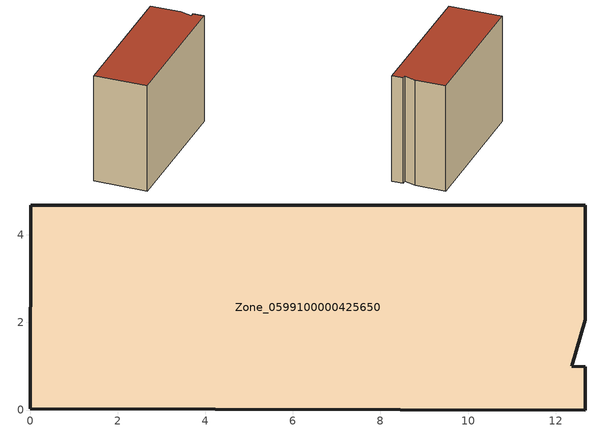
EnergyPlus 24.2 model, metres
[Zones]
Zone_0599100000425650
 floor ground (C_G): 12.68,4.68 12.68,2.06 12.37,1 12.68,0.99 12.68,0 0,0.03 0.02,4.68 z0
 wall outside (C_F): 12.37,1 12.68,2.06 12.68,4.68 0.02,4.68 0,0.03 12.68,0 12.68,0.99 12.37,1 z0:9.65
 roof outside (C_R): 12.68,2.06 12.68,4.68 0.02,4.68 0,0.03 12.68,0 12.68,0.99 12.37,1 z9.65
[BUILDING]
Pand.0599100000425650: North Axis=0; Terrain=City; Loads Convergence Tolerance Value=0.04; Temperature Convergence Tolerance Value=0.4; Solar Distribution=FullExterior; Maximum Number of Warmup Days=25; Minimum Number of Warmup Days=1
[Site:Location]
Rotterdam.The.Hague.AP_ZH_NLD Design_Conditions: Latitude=51.96; Longitude=4.45; Time Zone=1; Elevation=-4.5
[SITE:GROUNDTEMPERATURE:BUILDINGSURFACE]
18, 18, 18, 18, 18, 18, 18, 18, 18, 18, 18, 18
[MATERIAL] Thermal Absorptance=0.9; Solar Absorptance=0.7; Visible Absorptance=0.7
Name | Roughness | Thickness | Conductivity | Density | Specific Heat
G.TC.2006-2014 | MediumSmooth | 0.15 | 0.06 | 540 | 1210
F.TC.2006-2014 | Rough | 0.3 | 0.12 | 1920 | 840
R.TC.2006-2014 | MediumRough | 0.2 | 0.08 | 1500 | 1000
[CONSTRUCTION]
C_G: G.TC.2006-2014
C_F: F.TC.2006-2014
C_R: R.TC.2006-2014
[ZONE]
Zone_0599100000425650: Type=1; Multiplier=1; Ceiling Height=Autocalculate; Volume=Autocalculate; Floor Area=autocalculate; Part of Total Floor Area=Yes
[ZONEINFILTRATION:DESIGNFLOWRATE]
Infil_Zone_0599100000425650: Zone or ZoneList or Space or SpaceList=Zone_0599100000425650; Schedule=AlwaysOn; Design Flow Rate Calculation Method=Flow/Area; Flow Rate per Floor Area=0.0015; Constant Term Coefficient=1; Temperature Term Coefficient=0; Velocity Term Coefficient=0; Velocity Squared Term Coefficient=0
[HVACTEMPLATE:ZONE:IDEALLOADSAIRSYSTEM]
Zone_0599100000425650: Maximum Heating Supply Air Temperature=50; Minimum Cooling Supply Air Temperature=13; Maximum Heating Supply Air Humidity Ratio=0.0156; Minimum Cooling Supply Air Humidity Ratio=0.0077; Heating Limit=NoLimit; Cooling Limit=NoLimit; Dehumidification Control Type=ConstantSensibleHeatRatio; Cooling Sensible Heat Ratio=0.7; Dehumidification Setpoint=60; Humidification Control Type=None; Humidification Setpoint=30; Outdoor Air Method=None; Outdoor Air Flow Rate per Person=0.00944; Outdoor Air Flow Rate per Zone Floor Area=0; Outdoor Air Flow Rate per Zone=0; Demand Controlled Ventilation Type=None; Outdoor Air Economizer Type=NoEconomizer; Heat Recovery Type=None; Sensible Heat Recovery Effectiveness=0.7; Latent Heat Recovery Effectiveness=0.65
[ZONECONTROL:THERMOSTAT]
ThermostatControl_Zone_0599100000425650: Zone or ZoneList=Zone_0599100000425650; Control Type Schedule=DualSetpointControlType; Control 1=Thermostat_Zone_0599100000425650; Temperature Difference Between Cutout And Setpoint=0
[THERMOSTATSETPOINT:DUALSETPOINT]
Thermostat_Zone_0599100000425650: Heating Setpoint Temperature Schedule=HeatingSetpoint_Zone_0599100000425650; Cooling Setpoint Temperature Schedule=CoolingSetpoint_Zone_0599100000425650
[SCHEDULE:COMPACT]
HeatingSetpoint_Zone_0599100000425650: Through: 12/31, For: AllDays, Until: 24:00, 21
CoolingSetpoint_Zone_0599100000425650: Through: 12/31, For: AllDays, Until: 24:00, 24
DualSetpointControlType: Through: 12/31, For: AllDays, Until: 24:00, 4
AlwaysOn: Through: 12/31, For: AllDays, Until: 24:00, 1
